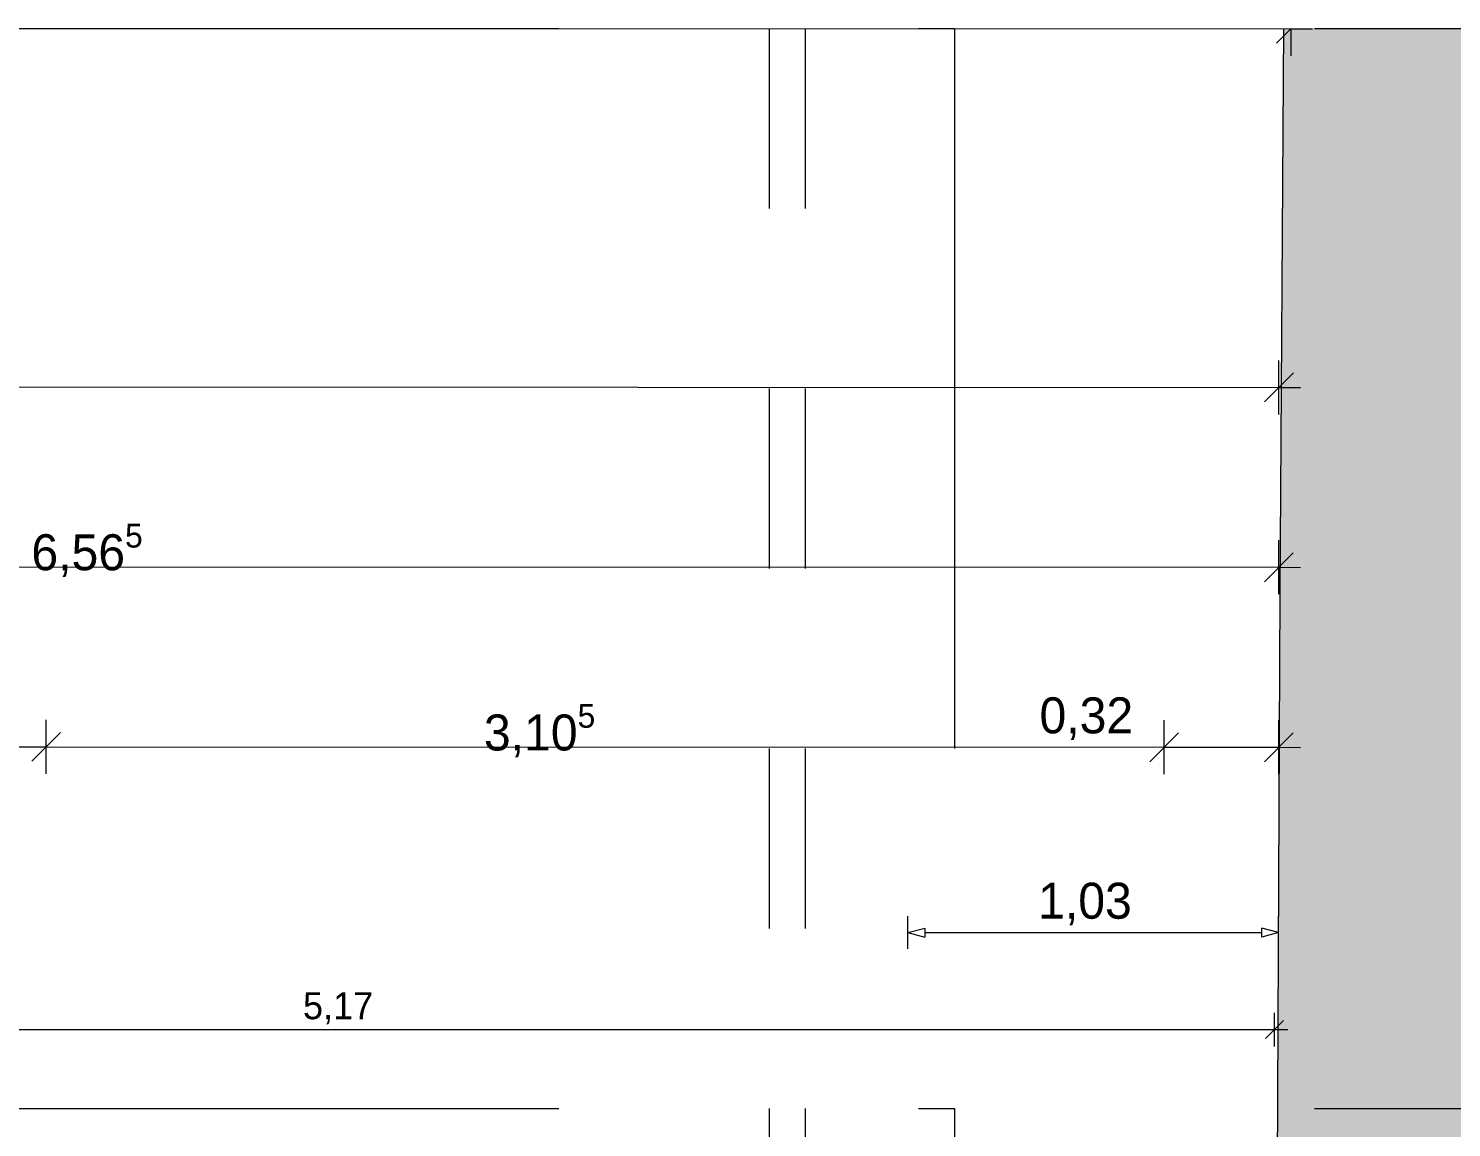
# Model space of a CAD drawing. Header units: metres. Extents: x -4 to 206, y -18 to 45.
# Drawn here: x 48.727 to 52.681, y -1.057 to 1.996 of the extents above; entities that cross this region are included whole.
import ezdxf

# ---------------------------------------------------------------- set-up
doc = ezdxf.new("R2010")
doc.units = ezdxf.units.M
doc.header["$MEASUREMENT"] = 0
doc.linetypes.add('Achse', pattern=[0.004, 0.002, -0.001, 0, -0.001])
doc.linetypes.add('Untersicht', pattern=[0.001, 0.0005, -0.0005])
for name, color, linetype in [('2._1.DG PP STG2_5_000 Achsraster', 7, 'Continuous'), ('2._1.DG PP STG2_5_725 Nachbarbebauung', 7, 'Continuous'), ('2._1.DG PP STG2_5_851 Marker Schnitt', 7, 'Continuous'), ('2._1.DG PP STG2_5_950 Polierplan Bemaßung', 7, 'Continuous'), ('2._1.DG PP STG2_5_970 Brandschutz', 7, 'Continuous'), ('2._1.DG PP STG2_5_Neubau_840 Baulinien', 7, 'Continuous')]:
    doc.layers.add(name, color=color, linetype=linetype)
doc.styles.add('ERSTELLTER_STIL_2', font='')
doc.styles.get('ERSTELLTER_STIL_2').set_extended_font_data('Eurostile')
doc.linetypes.add('Grenze Bundesland', pattern='A,0,[2,415_260415_PP_VA_1_5 2 St1.Shx,S=1.5873e-05,R=0,X=0,Y=0],-0.003,0', length=0.003)

msp = doc.modelspace()

# ---------------------------------------------------------------- hatches: boundary and pattern name
at = {"layer": '2._1.DG PP STG2_5_725 Nachbarbebauung', "linetype": 'Continuous', "lineweight": 0, "true_color": 0x1f1f1f}
msp.add_hatch(color=250, dxfattribs=at).paths.add_polyline_path([(52.2035, 0.426), (52.1486, -11.3318), (57.2775, -10.3991), (57.2775, 1.9963), (52.214, 1.9963)])

# ---------------------------------------------------------------- linework, layer by layer
at = {"layer": '2._1.DG PP STG2_5_000 Achsraster', "color": 5, "linetype": 'Achse', "lineweight": 0, "ltscale": 1000}
for p, q in [((31.8, 1.9963), (54.3, 1.9963)), ((51.3, 1.9963), (51.3, -16.0037)), ((31.8, -1.0037), (54.3, -1.0037))]:
    msp.add_line(p, q, dxfattribs=at)
at = {"layer": '2._1.DG PP STG2_5_725 Nachbarbebauung', "color": 8, "linetype": 'Continuous', "lineweight": 13, "ltscale": 1000, "flags": 128}
msp.add_lwpolyline([(52.214, 1.9963), (52.2035, 0.426), (52.1486, -11.3318), (57.2775, -10.3991)], dxfattribs=at)
at = {"layer": '2._1.DG PP STG2_5_851 Marker Schnitt', "color": 7, "linetype": 'Untersicht', "lineweight": 13, "ltscale": 1000}
for p, q in [((50.7851, 1.9963), (50.7851, -15.6487)), ((50.8851, 1.9963), (50.8851, -15.7421))]:
    msp.add_line(p, q, dxfattribs=at)
at = {"layer": '2._1.DG PP STG2_5_950 Polierplan Bemaßung', "color": 1, "linetype": 'Continuous', "lineweight": 13, "ltscale": 1000, "true_color": 0xfb0106}
for p, q in [((47.6864, 1.9963), (52.2346, 1.9957)), ((52.1946, 1.9557), (52.2352, 1.9963)), ((52.2346, 1.9207), (52.2346, 1.9963)), ((52.2346, 1.9957), (52.2946, 1.9957)), ((52.2012, 0.9244), (52.2012, 1.0744)), ((52.1612, 0.9594), (52.2412, 1.0393)), ((33.3662, 1.0087), (52.2012, 0.9994)), ((52.2012, 0.9994), (52.2612, 0.9993)), ((52.2009, 0.4244), (52.201, 0.5744)), ((52.1609, 0.4594), (52.241, 0.5393)), ((45.636, 0.5026), (52.201, 0.4994)), ((52.201, 0.4994), (52.261, 0.4993))]:
    msp.add_line(p, q, dxfattribs=at)
at = {"layer": '2._1.DG PP STG2_5_950 Polierplan Bemaßung', "color": 7, "linetype": 'Continuous', "lineweight": 13, "ltscale": 1000}
for p, q in [((48.8157, 0.041), (48.7357, -0.0389)), ((48.7756, -0.074), (48.7757, 0.076)), ((51.8822, -0.0755), (51.8822, 0.0745)), ((52.2007, -0.0756), (52.2007, 0.0744)), ((48.4659, 0.0012), (48.7757, 0.001)), ((48.7757, 0.001), (51.8822, -0.0005)), ((51.9222, 0.0395), (51.8422, -0.0405)), ((52.1607, -0.0406), (52.2407, 0.0393)), ((51.8822, -0.0005), (52.2007, -0.0006)), ((52.2007, -0.0006), (52.2607, -0.0007)), ((52.1887, -0.8316), (52.1887, -0.7379)), ((47.02, -0.7848), (52.1887, -0.7848)), ((52.1637, -0.8098), (52.2137, -0.7598)), ((52.1887, -0.7848), (52.2262, -0.7848))]:
    msp.add_line(p, q, dxfattribs=at)
at = {"layer": '2._1.DG PP STG2_5_970 Brandschutz', "color": 16, "linetype": 'Continuous', "lineweight": 13, "ltscale": 1000, "true_color": 0x7e0000}
for p, q in [((51.1702, -0.5606), (51.1702, -0.47)), ((52.2002, -0.5606), (52.2002, -0.47)), ((51.1702, -0.5153), (51.2168, -0.5028)), ((51.2168, -0.5028), (51.2168, -0.5278)), ((52.1535, -0.5278), (52.1535, -0.5028)), ((52.2002, -0.5153), (52.1535, -0.5028)), ((51.1702, -0.5153), (51.2168, -0.5278)), ((51.2168, -0.5153), (52.1535, -0.5153)), ((52.2002, -0.5153), (52.1535, -0.5278))]:
    msp.add_line(p, q, dxfattribs=at)
at = {"layer": '2._1.DG PP STG2_5_Neubau_840 Baulinien', "color": 76, "linetype": 'Grenze Bundesland', "lineweight": 13, "ltscale": 1000, "true_color": 0x3f7f02, "flags": 128}
msp.add_lwpolyline([(52.214, 1.9963), (52.2035, 0.426), (52.1486, -11.3318), (33.3665, -14.0306), (33.3591, 1.9963)], dxfattribs=at)

# ---------------------------------------------------------------- texts
at = {"layer": '2._1.DG PP STG2_5_950 Polierplan Bemaßung', "color": 1, "linetype": 'Continuous', "lineweight": 13, "true_color": 0xfb0106, "insert": (48.7349, 0.4621), "char_height": 0.1, "attachment_point": 7, "rotation": 359.9717, "style": 'ERSTELLTER_STIL_2'}
msp.add_mtext('\\A1;{\\pql;\\fEurostile|b0|i0|c0|p0;\\W1.000000;6,56\\fEurostile|b0|i0|c0|p0;\\W1.000000;\\A1{\\H.66x;\\S5^  ;}}', dxfattribs=at)
at = {"layer": '2._1.DG PP STG2_5_950 Polierplan Bemaßung', "color": 7, "linetype": 'Continuous', "lineweight": 13, "insert": (49.9922, -0.0385), "char_height": 0.1, "attachment_point": 7, "rotation": 359.9717, "style": 'ERSTELLTER_STIL_2'}
msp.add_mtext('\\A1;{\\pql;\\fEurostile|b0|i0|c0|p0;\\W1.000000;3,10\\fEurostile|b0|i0|c0|p0;\\W1.000000;\\A1{\\H.66x;\\S5^  ;}}', dxfattribs=at)
at = {"layer": '2._1.DG PP STG2_5_950 Polierplan Bemaßung', "color": 7, "linetype": 'Continuous', "lineweight": 13, "insert": (51.5358, 0.0197), "char_height": 0.1, "width": 0.306373, "attachment_point": 7, "rotation": 359.9717, "style": 'ERSTELLTER_STIL_2'}
msp.add_mtext('\\A1;{\\pql;\\fEurostile|b0|i0|c0|p0;\\W1.000000;0,32}', dxfattribs=at)
at = {"layer": '2._1.DG PP STG2_5_950 Polierplan Bemaßung', "color": 7, "linetype": 'Continuous', "lineweight": 13, "insert": (49.4895, -0.7698), "char_height": 0.075, "width": 0.22978, "attachment_point": 7, "style": 'ERSTELLTER_STIL_2'}
msp.add_mtext('\\A1;{\\pql;\\fEurostile|b0|i0|c0|p0;\\W1.000000;5,17}', dxfattribs=at)
at = {"layer": '2._1.DG PP STG2_5_970 Brandschutz', "color": 16, "linetype": 'Continuous', "lineweight": 13, "true_color": 0x7e0000, "insert": (51.532, -0.4953), "char_height": 0.1, "width": 0.306373, "attachment_point": 7, "style": 'ERSTELLTER_STIL_2'}
msp.add_mtext('\\A1;{\\pql;\\fEurostile|b0|i0|c0|p0;\\W1.000000;1,03}', dxfattribs=at)

doc.saveas('drawing.dxf')
